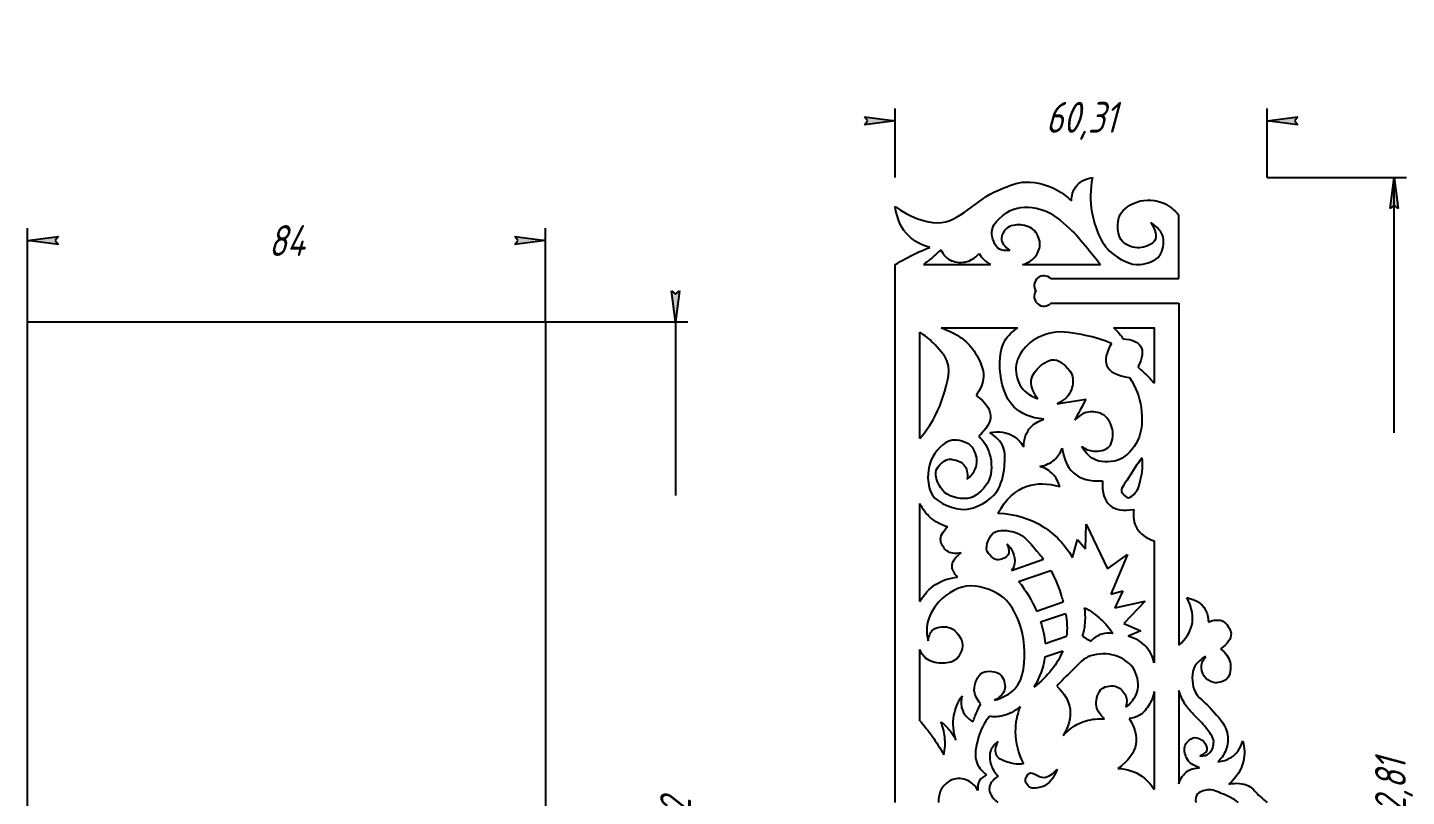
# Model space of a CAD drawing. Header units: millimetres. Extents: x -69 to 344, y -299 to 145.
# Drawn here: x 101.7 to 325.3, y 19.8 to 144.5 of the extents above; entities that cross this region are included whole.
import ezdxf

# ---------------------------------------------------------------- set-up
doc = ezdxf.new("R2010")
doc.units = ezdxf.units.MM
doc.linetypes.add('K5LT32768', pattern=[0])
doc.linetypes.add('K5LT_THIN', pattern=[0])
doc.styles.add('KDIMTEXTSTYLE', font='GOST_AU.SHX', dxfattribs={"width": 0.96, "oblique": 15, "height": 5})
doc.dimstyles.new('KDIMSTYLE (1.00)', dxfattribs={"dimtxt": 5, "dimasz": 1, "dimexe": 2, "dimexo": 0, "dimgap": 1, "dimtad": 1, "dimtxsty": 'KDIMTEXTSTYLE', "dimsah": 1, "dimcen": 0, "dimdle": 1, "dimadec": 0, "dimazin": 0, "dimtfac": 0.667, "dimtmove": 0, "dimatfit": 3, "dimfxl": 1, "dimtvp": 1, "dimtolj": 1, "dimtzin": 0, "dimarcsym": 0})

# ---------------------------------------------------------------- blocks, each defined once
blk = doc.blocks.new('KDIMARROW_01')
blk.add_hatch(color=0).paths.add_polyline_path([(0, 0), (-5, 0.66), (-4.5, 0), (-5, -0.66)])
at = {"color": 0, "linetype": 'K5LT_THIN'}
for p, q in [((-4.5, 0), (-5, 0.66)), ((-5, 0.66), (0, 0)), ((0, 0), (-5, -0.66)), ((-5, -0.66), (-4.5, 0)), ((0, 0), (-1, 0))]:
    blk.add_line(p, q, dxfattribs=at)

msp = doc.modelspace()

# ---------------------------------------------------------------- linework, layer by layer
at = {"color": 30, "linetype": 'K5LT32768', "true_color": 0xff8000}
for p, q in [((288.426, 103.775), (288.426, 114.065)), ((242.426, 18.775), (242.426, 106.048)), ((246.989, 106.048), (257.883, 106.048)), ((263.046, 106.048), (275.712, 106.048)), ((267.672, 103.775), (288.426, 103.775)), ((267.672, 99.775), (288.426, 99.775)), ((288.426, 99.775), (288.426, 44.299)), ((101.723, 96.775), (185.723, 96.775)), ((101.723, -65.225), (101.723, 96.775)), ((185.723, 96.775), (185.723, -65.225)), ((273.287, 59.913), (273.368, 63.912)), ((273.368, 63.912), (276.837, 56.703)), ((271.171, 58.542), (271.984, 61.43)), ((271.984, 61.43), (273.287, 59.913)), ((261.307, 56.436), (266.449, 58.277)), ((276.837, 56.703), (280.084, 59.039)), ((280.084, 59.039), (277.393, 52.577)), ((262.438, 54.634), (267.637, 56.427)), ((277.393, 52.577), (279.322, 53.105)), ((279.322, 53.105), (278.061, 50.383)), ((278.061, 50.383), (282.944, 51.46)), ((282.944, 51.46), (279.489, 47.846)), ((265.335, 49.828), (269.648, 51.341)), ((265.983, 48.082), (270.059, 49.447)), ((279.489, 47.846), (282.243, 46.657)), ((266.755, 44.567), (270.208, 45.774)), ((282.243, 46.657), (280.198, 45.759)), ((266.688, 42.414), (269.587, 43.412)), ((288.426, 36.951), (288.426, 21.821))]:
    msp.add_line(p, q, dxfattribs=at)
for points in [[(246.426, 77.843), (246.426, 95.064)], [(249.871, 95.775), (262.334, 95.775)], [(277.819, 95.775), (284.426, 95.775), (284.426, 86.816)], [(246.426, 51.367), (246.426, 67.29)], [(284.426, 61.24), (284.426, 41.456)], [(246.426, 32.038), (246.426, 43.615)], [(284.426, 36.789), (284.426, 20.862)]]:
    msp.add_lwpolyline(points, dxfattribs=at)
for centre, start, end in [((266.549, 102.653), 45, 213.5549), ((266.549, 100.898), 146.4451, 315)]:
    msp.add_arc(centre, 1.588, start, end, dxfattribs=at)
for points, knots in [([(242.426, 115.451), (244.781, 113.76), (247.081, 112.885), (249.327, 112.828), (252.696, 112.743), (255.641, 116.75), (259.07, 118.084), (260.355, 118.585), (261.671, 119.278), (263.002, 119.409), (264.706, 119.577), (266.661, 119.148), (268.215, 118.384), (269.217, 117.89), (270.143, 117.221), (270.992, 116.375)], [0, 0, 0, 0, 1, 1, 1, 2, 2, 2, 3, 3, 3, 4, 4, 4, 5, 5, 5, 5]), ([(270.992, 116.375), (271.023, 117.288), (271.251, 118.043), (271.676, 118.64), (272.24, 119.431), (273.152, 119.944), (274.411, 120.178)], [0, 0, 0, 0, 1, 1, 1, 2, 2, 2, 2]), ([(274.411, 120.178), (274.015, 118.218), (273.987, 116.338), (274.325, 114.538), (274.76, 112.226), (275.706, 109.443), (277.445, 108), (278.667, 106.986), (280.597, 105.886), (282.145, 106.048), (283.208, 106.16), (284.704, 106.686), (285.308, 107.53), (285.826, 108.254), (286.084, 109.602), (285.863, 110.478), (285.633, 111.391), (284.964, 112.189), (283.855, 112.871)], [0, 0, 0, 0, 1, 1, 1, 2, 2, 2, 3, 3, 3, 4, 4, 4, 5, 5, 5, 6, 6, 6, 6]), ([(283.855, 112.871), (284.659, 111.595), (284.872, 110.613), (284.496, 109.923), (284.154, 109.298), (282.862, 108.819), (282.017, 108.769), (281.153, 108.718), (279.95, 109.127), (279.368, 109.666), (278.429, 110.536), (278.287, 112.994), (278.898, 114.153), (279.373, 115.055), (280.675, 115.895), (281.718, 116.247), (282.989, 116.676), (284.744, 116.539), (285.991, 115.991), (286.896, 115.593), (287.708, 114.951), (288.426, 114.065)], [0, 0, 0, 0, 1, 1, 1, 2, 2, 2, 3, 3, 3, 4, 4, 4, 5, 5, 5, 6, 6, 6, 7, 7, 7, 7]), ([(248.032, 108.848), (246.664, 109.216), (245.54, 109.817), (244.663, 110.649), (243.446, 111.804), (242.7, 113.404), (242.426, 115.451)], [0, 0, 0, 0, 1, 1, 1, 2, 2, 2, 2]), ([(260.998, 108.363), (260.332, 108.263), (259.78, 108.321), (259.342, 108.536), (258.523, 108.936), (258.07, 110.509), (258.08, 111.38), (258.098, 112.819), (260.203, 114.505), (261.666, 115.064), (263.025, 115.584), (264.986, 115.362), (266.439, 114.891), (267.989, 114.389), (269.355, 113.095), (270.618, 111.973), (271.724, 110.991), (272.678, 109.822), (273.635, 108.684), (274.355, 107.829), (275.047, 106.95), (275.712, 106.048)], [0, 0, 0, 0, 1, 1, 1, 2, 2, 2, 3, 3, 3, 4, 4, 4, 5, 5, 5, 6, 6, 6, 7, 7, 7, 7]), ([(263.046, 106.048), (263.911, 106.279), (264.584, 106.678), (265.064, 107.245), (265.499, 107.759), (265.86, 108.544), (265.895, 109.203), (265.935, 109.962), (265.567, 110.956), (265.054, 111.503), (264.534, 112.058), (263.56, 112.43), (262.779, 112.492), (262.025, 112.552), (260.989, 112.414), (260.454, 111.924), (260.059, 111.561), (259.674, 110.852), (259.663, 110.341), (259.648, 109.652), (260.093, 108.992), (260.998, 108.363)], [0, 0, 0, 0, 1, 1, 1, 2, 2, 2, 3, 3, 3, 4, 4, 4, 5, 5, 5, 6, 6, 6, 7, 7, 7, 7]), ([(242.426, 106.048), (243.492, 106.702), (244.585, 107.297), (245.707, 107.834), (246.469, 108.199), (247.244, 108.537), (248.032, 108.848)], [0, 0, 0, 0, 1, 1, 1, 2, 2, 2, 2]), ([(249.812, 108.428), (249.355, 107.992), (248.885, 107.572), (248.403, 107.167), (247.943, 106.78), (247.471, 106.407), (246.989, 106.048)], [0, 0, 0, 0, 1, 1, 1, 2, 2, 2, 2]), ([(249.812, 108.428), (250.202, 107.687), (250.698, 107.15), (251.301, 106.816), (251.978, 106.442), (252.975, 106.32), (253.735, 106.46), (254.557, 106.612), (255.318, 107.067), (256.02, 107.825)], [0, 0, 0, 0, 1, 1, 1, 2, 2, 2, 3, 3, 3, 3]), ([(256.02, 107.825), (256.241, 107.466), (256.498, 107.143), (256.79, 106.857), (257.112, 106.543), (257.476, 106.274), (257.883, 106.048)], [0, 0, 0, 0, 1, 1, 1, 2, 2, 2, 2]), ([(246.426, 77.843), (248.025, 79.716), (249.194, 81.738), (249.931, 83.911), (250.612, 85.919), (251.578, 88.447), (250.871, 90.32), (250.455, 91.423), (249.462, 92.47), (248.563, 93.354), (247.918, 93.989), (247.206, 94.559), (246.426, 95.064)], [0, 0, 0, 0, 1, 1, 1, 2, 2, 2, 3, 3, 3, 4, 4, 4, 4]), ([(249.871, 95.775), (252.447, 94.92), (254.311, 93.545), (255.461, 91.651), (256.127, 90.555), (256.827, 89.096), (256.743, 87.841), (256.676, 86.822), (256.272, 85.813), (255.533, 84.814)], [0, 0, 0, 0, 1, 1, 1, 2, 2, 2, 3, 3, 3, 3]), ([(266.5, 80.947), (264.435, 81.192), (262.82, 81.868), (261.658, 82.976), (260.213, 84.352), (259.511, 87.002), (259.414, 89.101), (259.344, 90.626), (259.422, 92.498), (260.233, 93.766), (260.731, 94.544), (261.431, 95.214), (262.334, 95.775)], [0, 0, 0, 0, 1, 1, 1, 2, 2, 2, 3, 3, 3, 4, 4, 4, 4]), ([(277.497, 93.268), (276.127, 93.834), (274.731, 94.261), (273.309, 94.549), (271.527, 94.91), (269.562, 95.361), (267.839, 94.977), (266.465, 94.671), (264.904, 94.03), (263.908, 93.054), (263.046, 92.208), (262.193, 90.938), (262.028, 89.764), (261.886, 88.753), (262.122, 87.443), (262.626, 86.559), (263.2, 85.552), (264.169, 84.783), (265.532, 84.251)], [0, 0, 0, 0, 1, 1, 1, 2, 2, 2, 3, 3, 3, 4, 4, 4, 5, 5, 5, 6, 6, 6, 6]), ([(277.819, 95.775), (278.183, 95.481), (278.513, 95.157), (278.808, 94.803), (279.015, 94.554), (279.204, 94.29), (279.377, 94.012)], [0, 0, 0, 0, 1, 1, 1, 2, 2, 2, 2]), ([(279.377, 94.012), (280.841, 93.902), (281.789, 93.498), (282.22, 92.8), (282.694, 92.034), (282.546, 90.913), (281.775, 89.437)], [0, 0, 0, 0, 1, 1, 1, 2, 2, 2, 2]), ([(277.497, 93.268), (276.611, 91.75), (276.364, 90.539), (276.755, 89.635), (277.189, 88.631), (278.409, 88.005), (280.415, 87.755)], [0, 0, 0, 0, 1, 1, 1, 2, 2, 2, 2]), ([(265.532, 84.251), (264.689, 85.475), (264.345, 86.555), (264.499, 87.491), (264.719, 88.833), (267.021, 90.764), (268.238, 90.624), (269.231, 90.511), (270.879, 89.077), (271.158, 87.918), (271.331, 87.198), (271.202, 86.159), (270.873, 85.461), (270.476, 84.621), (269.74, 83.957), (268.665, 83.467)], [0, 0, 0, 0, 1, 1, 1, 2, 2, 2, 3, 3, 3, 4, 4, 4, 5, 5, 5, 5]), ([(280.415, 87.755), (281.443, 86.18), (282.071, 84.553), (282.299, 82.873), (282.537, 81.12), (282.508, 78.969), (281.706, 77.442), (281.091, 76.272), (279.991, 74.926), (278.798, 74.43), (277.723, 73.984), (276.1, 73.877), (275.029, 74.327), (274.111, 74.712), (273.344, 75.368), (272.685, 76.552)], [0, 0, 0, 0, 1, 1, 1, 2, 2, 2, 3, 3, 3, 4, 4, 4, 5, 5, 5, 5]), ([(281.775, 89.437), (282.228, 89.058), (282.665, 88.662), (283.086, 88.25), (283.553, 87.792), (284, 87.314), (284.426, 86.816)], [0, 0, 0, 0, 1, 1, 1, 2, 2, 2, 2]), ([(255.533, 84.814), (257.092, 83.726), (257.875, 82.61), (257.883, 81.466), (257.89, 80.421), (257.249, 79.353), (255.96, 78.262)], [0, 0, 0, 0, 1, 1, 1, 2, 2, 2, 2]), ([(263.26, 76.495), (263.301, 77.804), (263.669, 78.848), (264.364, 79.629), (264.889, 80.219), (265.601, 80.658), (266.5, 80.947)], [0, 0, 0, 0, 1, 1, 1, 2, 2, 2, 2]), ([(272.685, 76.552), (273.298, 76.103), (273.922, 75.845), (274.557, 75.778), (275.397, 75.69), (276.613, 75.966), (277.133, 76.52), (277.681, 77.105), (277.81, 78.434), (277.648, 79.302), (277.494, 80.124), (276.964, 81.138), (276.288, 81.61), (275.709, 82.014), (274.773, 82.225), (274.062, 82.166), (273.168, 82.093), (272.323, 81.632), (271.527, 80.786)], [0, 0, 0, 0, 1, 1, 1, 2, 2, 2, 3, 3, 3, 4, 4, 4, 5, 5, 5, 6, 6, 6, 6]), ([(254.108, 71.246), (255.081, 72.096), (255.603, 72.986), (255.675, 73.917), (255.743, 74.795), (255.299, 76.052), (254.678, 76.659), (254.007, 77.315), (252.562, 77.664), (251.651, 77.549), (250.312, 77.381), (248.87, 75.655), (248.268, 74.38), (247.523, 72.803), (247.544, 69.987), (248.446, 68.647), (249.357, 67.294), (252.027, 66.252), (253.752, 66.332), (255.506, 66.414), (257.83, 67.726), (258.88, 69.217), (259.644, 70.301), (260.004, 71.913), (260.126, 73.312), (260.217, 74.35), (260.309, 75.564), (259.913, 76.481), (259.52, 77.39), (258.808, 78.162), (257.776, 78.796)], [0, 0, 0, 0, 1, 1, 1, 2, 2, 2, 3, 3, 3, 4, 4, 4, 5, 5, 5, 6, 6, 6, 7, 7, 7, 8, 8, 8, 9, 9, 9, 10, 10, 10, 10]), ([(255.96, 78.262), (256.836, 77.35), (257.429, 76.365), (257.74, 75.306), (258.126, 73.994), (258.151, 72.229), (257.598, 71.033), (257.067, 69.884), (255.773, 68.562), (254.607, 68.22), (253.399, 67.865), (251.362, 68.243), (250.44, 69.074), (249.601, 69.831), (248.691, 71.694), (249.087, 72.706), (249.342, 73.358), (250.21, 74.233), (250.903, 74.416), (251.683, 74.621), (253.052, 74.185), (253.574, 73.561), (254.016, 73.033), (254.194, 72.261), (254.108, 71.246)], [0, 0, 0, 0, 1, 1, 1, 2, 2, 2, 3, 3, 3, 4, 4, 4, 5, 5, 5, 6, 6, 6, 7, 7, 7, 8, 8, 8, 8]), ([(257.776, 78.796), (259.243, 79.059), (260.489, 78.886), (261.515, 78.276), (262.193, 77.873), (262.774, 77.279), (263.26, 76.495)], [0, 0, 0, 0, 1, 1, 1, 2, 2, 2, 2]), ([(265.898, 73.308), (266.842, 73.482), (267.625, 73.844), (268.247, 74.396), (268.79, 74.878), (269.211, 75.504), (269.508, 76.275)], [0, 0, 0, 0, 1, 1, 1, 2, 2, 2, 2]), ([(269.508, 76.275), (269.726, 74.49), (270.328, 73.155), (271.313, 72.269), (272.411, 71.282), (273.986, 70.854), (276.036, 70.983)], [0, 0, 0, 0, 1, 1, 1, 2, 2, 2, 2]), ([(282.488, 74.704), (282.601, 73.49), (282.512, 72.323), (282.221, 71.202), (282.025, 70.449), (281.876, 69.556), (281.36, 69.006), (281.061, 68.688), (280.593, 68.223), (280.233, 68.235), (279.849, 68.247), (279.283, 68.824), (279.135, 69.184), (278.888, 69.784), (279.811, 70.65), (280.203, 71.35), (280.862, 72.528), (281.624, 73.646), (282.488, 74.704)], [0, 0, 0, 0, 1, 1, 1, 2, 2, 2, 3, 3, 3, 4, 4, 4, 5, 5, 5, 6, 6, 6, 6]), ([(269.097, 70.036), (268.871, 70.84), (268.505, 71.51), (268, 72.046), (267.459, 72.62), (266.758, 73.041), (265.898, 73.308)], [0, 0, 0, 0, 1, 1, 1, 2, 2, 2, 2]), ([(259.091, 65.728), (260.355, 68.007), (261.934, 69.467), (263.827, 70.108), (265.374, 70.631), (267.131, 70.607), (269.097, 70.036)], [0, 0, 0, 0, 1, 1, 1, 2, 2, 2, 2]), ([(276.036, 70.983), (275.941, 69.057), (276.353, 67.713), (277.273, 66.952), (278.12, 66.252), (279.398, 66.046), (281.106, 66.334)], [0, 0, 0, 0, 1, 1, 1, 2, 2, 2, 2]), ([(250.944, 63.506), (249.855, 63.818), (248.924, 64.312), (248.149, 64.99), (247.446, 65.605), (246.871, 66.372), (246.426, 67.29)], [0, 0, 0, 0, 1, 1, 1, 2, 2, 2, 2]), ([(259.091, 65.728), (261.902, 65.585), (264.35, 64.851), (266.435, 63.528), (268.306, 62.341), (269.884, 60.679), (271.171, 58.542)], [0, 0, 0, 0, 1, 1, 1, 2, 2, 2, 2]), ([(281.106, 66.334), (280.958, 65.128), (281.123, 64.114), (281.6, 63.292), (282.141, 62.361), (283.083, 61.677), (284.426, 61.24)], [0, 0, 0, 0, 1, 1, 1, 2, 2, 2, 2]), ([(253.12, 59.277), (252.127, 59.078), (251.344, 59.193), (250.771, 59.624), (250.318, 59.963), (249.873, 60.685), (249.806, 61.231), (249.716, 61.971), (250.095, 62.73), (250.944, 63.506)], [0, 0, 0, 0, 1, 1, 1, 2, 2, 2, 3, 3, 3, 3]), ([(260.542, 60.754), (260.901, 59.975), (260.961, 59.369), (260.72, 58.938), (260.468, 58.486), (259.508, 58.1), (258.975, 58.154), (258.35, 58.218), (257.514, 59.07), (257.301, 59.65), (257, 60.472), (257.757, 62.098), (258.477, 62.606), (259.225, 63.135), (260.79, 62.911), (261.788, 62.641), (263.424, 62.199), (264.709, 60.411), (265.848, 59.045), (266.055, 58.797), (266.255, 58.54), (266.449, 58.277)], [0, 0, 0, 0, 1, 1, 1, 2, 2, 2, 3, 3, 3, 4, 4, 4, 5, 5, 5, 6, 6, 6, 7, 7, 7, 7]), ([(260.542, 60.754), (260.985, 60.339), (261.31, 59.878), (261.517, 59.37), (261.741, 58.818), (261.88, 58.126), (261.774, 57.549), (261.704, 57.165), (261.548, 56.794), (261.307, 56.436)], [0, 0, 0, 0, 1, 1, 1, 2, 2, 2, 3, 3, 3, 3]), ([(252.536, 55.344), (251.981, 55.917), (251.689, 56.479), (251.661, 57.027), (251.621, 57.802), (252.107, 58.553), (253.12, 59.277)], [0, 0, 0, 0, 1, 1, 1, 2, 2, 2, 2]), ([(267.637, 56.427), (268.392, 55.083), (268.992, 53.637), (269.409, 52.208), (269.491, 51.925), (269.571, 51.635), (269.648, 51.341)], [0, 0, 0, 0, 1, 1, 1, 2, 2, 2, 2]), ([(246.426, 51.367), (247.108, 52.55), (247.959, 53.473), (248.979, 54.136), (249.996, 54.797), (251.182, 55.2), (252.536, 55.344)], [0, 0, 0, 0, 1, 1, 1, 2, 2, 2, 2]), ([(258.515, 35.355), (259.9, 35.759), (260.999, 36.376), (261.812, 37.205), (263.348, 38.772), (263.511, 41.925), (263.355, 44.179), (263.161, 46.99), (261.857, 50.719), (259.646, 52.28), (258.177, 53.317), (255.731, 54.15), (253.948, 53.883), (252.205, 53.621), (250.155, 52.273), (249.052, 50.796), (248.304, 49.795), (247.627, 48.443), (247.539, 47.176), (247.49, 46.472), (247.569, 45.75), (247.776, 45.01)], [0, 0, 0, 0, 1, 1, 1, 2, 2, 2, 3, 3, 3, 4, 4, 4, 5, 5, 5, 6, 6, 6, 7, 7, 7, 7]), ([(288.426, 44.299), (289.54, 45.282), (290.236, 46.351), (290.514, 47.504), (290.848, 48.891), (290.578, 50.401), (289.702, 52.033)], [0, 0, 0, 0, 1, 1, 1, 2, 2, 2, 2]), ([(289.702, 52.033), (291.144, 51.711), (292.141, 51.07), (292.693, 50.11), (293.021, 49.539), (293.192, 48.856), (293.206, 48.059)], [0, 0, 0, 0, 1, 1, 1, 2, 2, 2, 2]), ([(272.813, 45.767), (273.055, 46.578), (273.2, 47.395), (273.246, 48.219), (273.286, 48.935), (273.251, 49.657), (273.143, 50.383)], [0, 0, 0, 0, 1, 1, 1, 2, 2, 2, 2]), ([(273.143, 50.383), (274.113, 49.85), (274.993, 49.218), (275.78, 48.487), (276.503, 47.815), (277.149, 47.06), (277.717, 46.22)], [0, 0, 0, 0, 1, 1, 1, 2, 2, 2, 2]), ([(247.776, 45.01), (247.884, 45.835), (248.151, 46.438), (248.577, 46.82), (249.194, 47.372), (250.659, 47.399), (251.426, 47.087), (252.315, 46.726), (253.325, 45.344), (253.355, 44.387), (253.379, 43.613), (252.862, 42.448), (252.227, 41.953), (251.65, 41.503), (250.636, 41.366), (249.853, 41.389), (249.002, 41.415), (247.951, 41.657), (247.331, 42.22), (246.943, 42.573), (246.641, 43.038), (246.426, 43.615)], [0, 0, 0, 0, 1, 1, 1, 2, 2, 2, 3, 3, 3, 4, 4, 4, 5, 5, 5, 6, 6, 6, 7, 7, 7, 7]), ([(293.206, 48.059), (294.163, 48.447), (294.947, 48.49), (295.556, 48.187), (296.179, 47.878), (296.838, 46.844), (296.881, 46.179), (296.935, 45.346), (296.365, 44.52), (295.172, 43.701)], [0, 0, 0, 0, 1, 1, 1, 2, 2, 2, 3, 3, 3, 3]), ([(277.717, 46.22), (277.076, 46.31), (276.478, 46.268), (275.925, 46.096), (275.264, 45.891), (274.667, 45.499), (274.132, 44.922)], [0, 0, 0, 0, 1, 1, 1, 2, 2, 2, 2]), ([(284.426, 41.456), (284.173, 42.472), (283.743, 43.322), (283.136, 44.008), (282.41, 44.828), (281.431, 45.411), (280.198, 45.759)], [0, 0, 0, 0, 1, 1, 1, 2, 2, 2, 2]), ([(279.849, 34.267), (280.928, 35.133), (281.571, 36.082), (281.778, 37.115), (281.994, 38.192), (281.62, 39.702), (281.007, 40.617), (280.314, 41.651), (278.812, 42.467), (277.564, 42.754), (276.362, 43.03), (274.807, 42.906), (273.677, 42.398), (272.69, 41.953), (271.925, 40.947), (271.095, 40.172), (270.242, 39.376), (269.421, 38.545), (268.632, 37.679)], [0, 0, 0, 0, 1, 1, 1, 2, 2, 2, 3, 3, 3, 4, 4, 4, 5, 5, 5, 6, 6, 6, 6]), ([(295.172, 43.701), (296.025, 43.053), (296.541, 42.332), (296.722, 41.536), (296.906, 40.722), (296.784, 39.41), (296.222, 38.862), (295.801, 38.452), (294.916, 38.14), (294.293, 38.21), (293.786, 38.266), (293.176, 38.581), (292.809, 38.951), (292.413, 39.352), (292.097, 40.033), (292.068, 40.583), (292.034, 41.198), (292.272, 41.821), (292.78, 42.453)], [0, 0, 0, 0, 1, 1, 1, 2, 2, 2, 3, 3, 3, 4, 4, 4, 5, 5, 5, 6, 6, 6, 6]), ([(292.78, 42.453), (291.988, 42.035), (291.406, 41.519), (291.034, 40.903), (290.428, 39.899), (290.529, 38.225), (290.886, 37.104), (291.31, 35.771), (292.955, 34.905), (293.883, 33.721), (294.7, 32.677), (295.848, 31.684), (296.168, 30.457), (296.398, 29.57), (296.441, 28.457), (296.168, 27.579), (295.919, 26.78), (295.444, 26.048), (294.743, 25.383)], [0, 0, 0, 0, 1, 1, 1, 2, 2, 2, 3, 3, 3, 4, 4, 4, 5, 5, 5, 6, 6, 6, 6]), ([(256.29, 34.786), (255.645, 35.519), (255.299, 36.253), (255.251, 36.987), (255.189, 37.951), (255.841, 39.494), (256.611, 39.88), (257.308, 40.23), (258.883, 40.068), (259.48, 39.509), (259.968, 39.051), (260.347, 37.931), (260.222, 37.259), (260.087, 36.534), (259.518, 35.899), (258.515, 35.355)], [0, 0, 0, 0, 1, 1, 1, 2, 2, 2, 3, 3, 3, 4, 4, 4, 5, 5, 5, 5]), ([(252.271, 28.88), (251.839, 30.259), (251.732, 31.589), (251.95, 32.868), (252.141, 33.987), (252.58, 35.067), (253.268, 36.109)], [0, 0, 0, 0, 1, 1, 1, 2, 2, 2, 2]), ([(253.268, 36.109), (253.06, 35.308), (253.06, 34.584), (253.268, 33.936), (253.527, 33.13), (254.109, 32.441), (255.013, 31.871)], [0, 0, 0, 0, 1, 1, 1, 2, 2, 2, 2]), ([(268.632, 37.679), (269.878, 36.494), (270.59, 35.237), (270.769, 33.911), (270.949, 32.568), (270.583, 31.154), (269.671, 29.667)], [0, 0, 0, 0, 1, 1, 1, 2, 2, 2, 2]), ([(276.377, 32.338), (275.535, 33.097), (275.08, 33.888), (275.012, 34.712), (274.945, 35.531), (275.336, 36.805), (275.962, 37.264), (276.519, 37.672), (277.692, 37.825), (278.366, 37.561), (278.944, 37.334), (279.588, 36.677), (279.82, 36.077), (280.022, 35.554), (280.032, 34.95), (279.849, 34.267)], [0, 0, 0, 0, 1, 1, 1, 2, 2, 2, 3, 3, 3, 4, 4, 4, 5, 5, 5, 5]), ([(284.426, 36.789), (284.28, 36.028), (284.02, 35.336), (283.648, 34.712), (283.245, 34.038), (282.71, 33.322), (282.045, 32.931), (281.553, 32.642), (280.989, 32.464), (280.354, 32.397)], [0, 0, 0, 0, 1, 1, 1, 2, 2, 2, 3, 3, 3, 3]), ([(291.845, 26.318), (292.502, 26.311), (293.014, 26.459), (293.38, 26.763), (293.844, 27.148), (294.091, 28.052), (294.071, 28.667), (294.046, 29.426), (293.333, 30.176), (292.855, 30.851), (292.277, 31.669), (291.468, 32.316), (290.804, 33.074), (290.33, 33.616), (289.796, 34.125), (289.414, 34.726), (288.982, 35.403), (288.69, 36.173), (288.426, 36.951)], [0, 0, 0, 0, 1, 1, 1, 2, 2, 2, 3, 3, 3, 4, 4, 4, 5, 5, 5, 6, 6, 6, 6]), ([(255.013, 31.871), (255.225, 32.466), (255.461, 33.05), (255.721, 33.624), (255.899, 34.016), (256.089, 34.404), (256.29, 34.786)], [0, 0, 0, 0, 1, 1, 1, 2, 2, 2, 2]), ([(262.681, 34.358), (261.809, 33.562), (260.859, 33.052), (259.833, 32.827), (259.154, 32.679), (258.442, 32.655), (257.696, 32.756)], [0, 0, 0, 0, 1, 1, 1, 2, 2, 2, 2]), ([(262.681, 34.358), (262.159, 32.986), (261.898, 31.621), (261.898, 30.263), (261.899, 28.506), (262.338, 26.761), (263.216, 25.029)], [0, 0, 0, 0, 1, 1, 1, 2, 2, 2, 2]), ([(246.426, 32.038), (247.138, 31.233), (247.803, 30.395), (248.422, 29.525), (249.111, 28.557), (249.744, 27.548), (250.319, 26.5)], [0, 0, 0, 0, 1, 1, 1, 2, 2, 2, 2]), ([(250.319, 26.5), (250.516, 27.486), (250.561, 28.458), (250.455, 29.414), (250.364, 30.232), (250.162, 31.039), (249.849, 31.835)], [0, 0, 0, 0, 1, 1, 1, 2, 2, 2, 2]), ([(249.849, 31.835), (250.486, 31.36), (251.032, 30.814), (251.487, 30.197), (251.788, 29.789), (252.05, 29.35), (252.271, 28.88)], [0, 0, 0, 0, 1, 1, 1, 2, 2, 2, 2]), ([(257.696, 32.756), (256.877, 31.706), (256.295, 30.59), (255.951, 29.409), (255.558, 28.058), (255.143, 26.326), (255.702, 25.1), (256.013, 24.417), (256.524, 23.8), (257.233, 23.248)], [0, 0, 0, 0, 1, 1, 1, 2, 2, 2, 3, 3, 3, 3]), ([(269.671, 29.667), (270.774, 30.842), (272.011, 31.634), (273.38, 32.041), (274.317, 32.32), (275.316, 32.419), (276.377, 32.338)], [0, 0, 0, 0, 1, 1, 1, 2, 2, 2, 2]), ([(280.354, 32.397), (281.273, 30.915), (281.634, 29.539), (281.436, 28.269), (281.209, 26.812), (280.248, 25.494), (278.552, 24.316)], [0, 0, 0, 0, 1, 1, 1, 2, 2, 2, 2]), ([(291.767, 24.418), (290.722, 24.755), (290.02, 25.286), (289.661, 26.009), (289.377, 26.582), (289.206, 27.529), (289.455, 28.09), (289.685, 28.609), (290.405, 29.258), (290.959, 29.306), (291.412, 29.345), (292.088, 29.058), (292.422, 28.708), (292.739, 28.377), (293.057, 27.706), (292.958, 27.307), (292.86, 26.911), (292.489, 26.581), (291.845, 26.318)], [0, 0, 0, 0, 1, 1, 1, 2, 2, 2, 3, 3, 3, 4, 4, 4, 5, 5, 5, 6, 6, 6, 6]), ([(259.12, 28.696), (258.53, 28.274), (258.126, 27.787), (257.91, 27.236), (257.637, 26.543), (257.742, 25.58), (257.981, 24.851), (258.192, 24.205), (258.572, 23.612), (259.12, 23.07)], [0, 0, 0, 0, 1, 1, 1, 2, 2, 2, 3, 3, 3, 3]), ([(263.216, 25.029), (262.396, 24.946), (261.625, 25.017), (260.901, 25.242), (260.176, 25.468), (259.168, 25.806), (258.871, 26.382), (258.574, 26.958), (258.657, 27.729), (259.12, 28.696)], [0, 0, 0, 0, 1, 1, 1, 2, 2, 2, 3, 3, 3, 3]), ([(294.743, 25.383), (295.57, 25.463), (296.285, 25.697), (296.887, 26.084), (297.77, 26.652), (298.411, 27.549), (298.81, 28.776)], [0, 0, 0, 0, 1, 1, 1, 2, 2, 2, 2]), ([(298.81, 28.776), (299.093, 27.624), (299.122, 26.542), (298.895, 25.529), (298.587, 24.146), (297.803, 22.892), (296.545, 21.768)], [0, 0, 0, 0, 1, 1, 1, 2, 2, 2, 2]), ([(255.821, 20.75), (255.455, 21.403), (255, 21.888), (254.456, 22.204), (253.767, 22.603), (252.697, 22.778), (251.963, 22.589), (251.082, 22.363), (250.108, 21.422), (249.737, 20.542), (249.519, 20.022), (249.43, 19.433), (249.47, 18.775)], [0, 0, 0, 0, 1, 1, 1, 2, 2, 2, 3, 3, 3, 4, 4, 4, 4]), ([(257.233, 23.248), (256.727, 23.019), (256.355, 22.71), (256.117, 22.322), (255.855, 21.894), (255.756, 21.37), (255.821, 20.75)], [0, 0, 0, 0, 1, 1, 1, 2, 2, 2, 2]), ([(259.12, 23.07), (258.24, 22.46), (257.763, 21.825), (257.69, 21.165), (257.606, 20.402), (258.061, 19.606), (259.055, 18.775)], [0, 0, 0, 0, 1, 1, 1, 2, 2, 2, 2]), ([(268.67, 24.162), (268.016, 23.409), (267.314, 22.974), (266.563, 22.856), (265.802, 22.738), (264.692, 23.907), (264.13, 23.48), (263.884, 23.294), (263.577, 22.874), (263.536, 22.56), (263.48, 22.137), (263.881, 21.498), (264.219, 21.254), (264.688, 20.914), (265.669, 21.139), (266.266, 21.343), (267.346, 21.712), (268.147, 22.652), (268.67, 24.162)], [0, 0, 0, 0, 1, 1, 1, 2, 2, 2, 3, 3, 3, 4, 4, 4, 5, 5, 5, 6, 6, 6, 6]), ([(278.552, 24.316), (280.046, 24.232), (281.328, 23.816), (282.398, 23.07), (283.191, 22.516), (283.867, 21.78), (284.426, 20.862)], [0, 0, 0, 0, 1, 1, 1, 2, 2, 2, 2]), ([(288.426, 21.821), (288.708, 22.724), (289.162, 23.392), (289.789, 23.824), (290.323, 24.193), (290.982, 24.391), (291.767, 24.418)], [0, 0, 0, 0, 1, 1, 1, 2, 2, 2, 2]), ([(298.105, 18.775), (297.274, 19.369), (296.395, 19.845), (295.47, 20.201), (294.707, 20.496), (293.851, 20.945), (293.084, 20.842), (292.485, 20.762), (291.624, 20.516), (291.339, 20.023), (291.153, 19.701), (291.093, 19.285), (291.161, 18.775)], [0, 0, 0, 0, 1, 1, 1, 2, 2, 2, 3, 3, 3, 4, 4, 4, 4]), ([(296.545, 21.768), (297.75, 22.009), (298.804, 21.909), (299.707, 21.469), (300.43, 21.117), (300.95, 20.317), (301.587, 19.76), (301.968, 19.427), (302.353, 19.099), (302.741, 18.775)], [0, 0, 0, 0, 1, 1, 1, 2, 2, 2, 3, 3, 3, 3])]:
    msp.add_open_spline(points, degree=3, knots=knots, dxfattribs=at)
for points in [[(268.665, 83.467), (271.783, 83.969), (270.224, 83.718), (273.342, 84.22)], [(273.342, 84.22), (272.132, 81.931), (272.737, 83.076), (271.527, 80.786)], [(262.438, 54.634), (263.657, 53.139), (264.623, 51.537), (265.335, 49.828)], [(270.059, 49.447), (270.273, 48.198), (270.361, 46.932), (270.208, 45.774)], [(265.983, 48.082), (266.362, 46.938), (266.661, 45.738), (266.755, 44.567)], [(272.813, 45.767), (273.692, 45.203), (273.252, 45.485), (274.132, 44.922)], [(269.587, 43.412), (268.748, 41.258), (267.193, 39.276), (264.922, 37.465)], [(266.688, 42.414), (266.466, 40.749), (265.877, 39.099), (264.922, 37.465)]]:
    msp.add_open_spline(points, degree=3, dxfattribs=at)

# ---------------------------------------------------------------- dimensions: what is measured, and where the dimension line sits
at = {"color": 7}
for base, p1, p2, location in [((242.4265, 129.3675), (302.7412, 120.1783), (242.4265, 120.1783), (272.5838, 129.3675)), ((185.723, 109.948), (101.723, 96.775), (185.723, 96.775), (143.723, 109.948))]:
    msp.add_linear_dim(base=base, p1=p1, p2=p2, location=location, dimstyle='KDIMSTYLE (1.00)', override={"dimexo": 0, "dimpost": '\\H5.0;\\W0.965;\\Q15;<>', "dimblk1": 'KDIMARROW_01', "dimblk2": 'KDIMARROW_01', "dimse1": 0, "dimse2": 0, "dimclrt": 7, "dimtolj": 1}, dxfattribs=at).render()
for base, p1, p2, location in [((323.325, 120.178), (302.741, -82.628), (302.741, 120.178), (323.325, 18.775)), ((206.809, -65.225), (185.723, 96.775), (185.723, -65.225), (206.809, 15.775))]:
    msp.add_linear_dim(base=base, p1=p1, p2=p2, angle=90, location=location, dimstyle='KDIMSTYLE (1.00)', override={"dimexo": 0, "dimpost": '\\H5.0;\\W0.965;\\Q15;<>', "dimblk1": 'KDIMARROW_01', "dimblk2": 'KDIMARROW_01', "dimse1": 0, "dimse2": 0, "dimclrt": 7, "dimtolj": 1}, dxfattribs=at).render()

doc.saveas('drawing.dxf')
